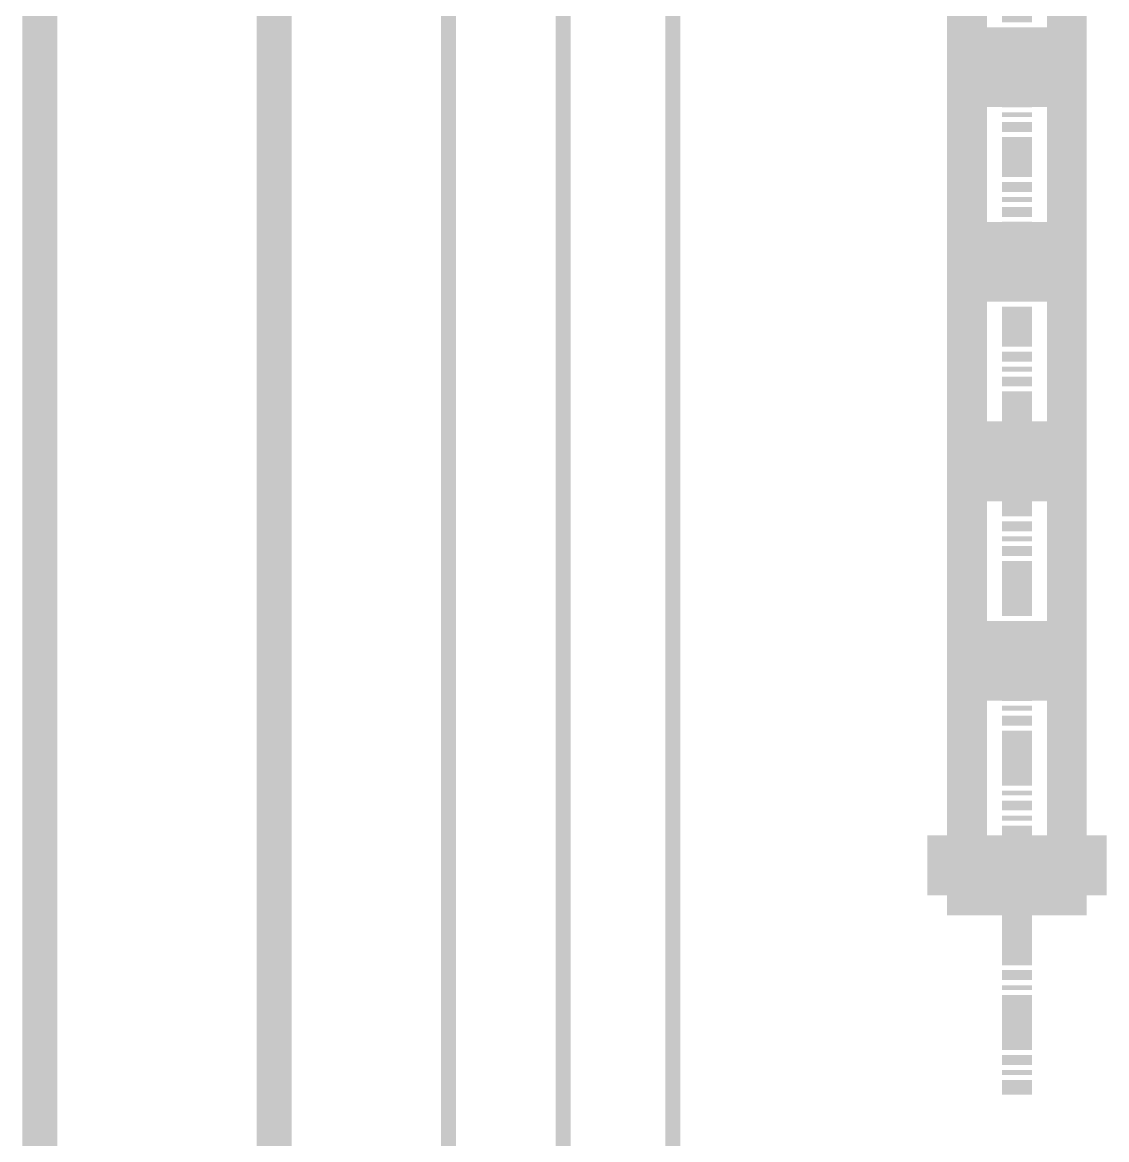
# Model space of a CAD drawing. Extents: x 0.4 to 11.4, y 0.4 to 16.2.
# Drawn here: x 2.0753 to 2.4378, y 8.1761 to 8.5495 of the extents above; entities that cross this region are included whole.
import ezdxf

# ---------------------------------------------------------------- set-up
doc = ezdxf.new("R2010")
doc.units = 0
doc.header["$MEASUREMENT"] = 0

msp = doc.modelspace()

# ---------------------------------------------------------------- linework, layer by layer
at = {"color": 0}
for points, const_width in [([(2.15944, 12.6895), (2.15944, 4.64947)], 0.01167), ([(2.08111, 12.6744), (2.08111, 4.63612)], 0.01167), ([(2.21778, 12.4078), (2.21778, 5.47775)], 0.005), ([(2.25612, 5.46446), (2.25612, 12.4094)], 0.005), ([(2.29275, 5.46446), (2.29275, 12.4094)], 0.005), ([(2.42443, 8.27111), (2.42443, 8.90608)], 0.01333), ([(2.39111, 8.27111), (2.39111, 8.62278)], 0.01333), ([(2.40776, 8.55279), (2.40776, 8.55111), (2.40776, 8.54943)], 0.01), ([(2.40776, 8.54779), (2.40776, 8.54611)], 0.01), ([(2.40776, 8.54443), (2.40776, 8.54275), (2.40776, 8.54113)], 0.01), ([(2.42443, 8.52778), (2.39111, 8.52778), (2.39111, 8.54113)], 0.01333), ([(2.42443, 8.54113), (2.39111, 8.54113)], 0.01333), ([(2.40776, 8.53944), (2.40776, 8.53776), (2.40776, 8.53614), (2.40776, 8.53444)], 0.01), ([(2.39111, 8.53444), (2.39279, 8.53444), (2.39442, 8.53444)], 0.01), ([(2.39611, 8.53444), (2.39779, 8.53444), (2.39947, 8.53444), (2.4011, 8.53444)], 0.01), ([(2.4011, 8.53444), (2.40278, 8.53444), (2.40446, 8.53444), (2.40608, 8.53444), (2.40776, 8.53444)], 0.01), ([(2.40776, 8.53444), (2.40776, 8.53276), (2.40776, 8.53108), (2.40776, 8.52946), (2.40776, 8.52778)], 0.01), ([(2.40776, 8.53444), (2.40944, 8.53444)], 0.01), ([(2.41114, 8.53444), (2.41276, 8.53444), (2.41444, 8.53444)], 0.01), ([(2.41612, 8.53444), (2.41775, 8.53444)], 0.01), ([(2.41943, 8.53444), (2.42111, 8.53444), (2.42279, 8.53444), (2.42443, 8.53444)], 0.01), ([(2.40776, 8.52778), (2.40776, 8.5261)], 0.01), ([(2.40776, 8.52447), (2.40776, 8.52279), (2.40776, 8.52111)], 0.01), ([(2.40776, 8.51942), (2.40776, 8.51779)], 0.01), ([(2.40776, 8.51611), (2.40776, 8.51443), (2.40776, 8.51281)], 0.01), ([(2.40776, 8.51113), (2.40776, 8.50944), (2.40776, 8.50776), (2.40776, 8.50612)], 0.01), ([(2.40776, 8.50612), (2.40776, 8.50444), (2.40776, 8.50276), (2.40776, 8.50108), (2.40776, 8.49946)], 0.01), ([(2.40776, 8.49946), (2.40776, 8.49778)], 0.01), ([(2.40776, 8.4961), (2.40776, 8.49447), (2.40776, 8.49278)], 0.01), ([(2.40776, 8.4911), (2.40776, 8.48942)], 0.01), ([(2.40776, 8.48779), (2.40776, 8.48611), (2.40776, 8.48443)], 0.01), ([(2.40776, 8.48281), (2.40776, 8.48112), (2.40776, 8.47944), (2.40776, 8.47775)], 0.01), ([(2.42443, 8.47613), (2.39111, 8.47613), (2.39111, 8.46278)], 0.01333), ([(2.40776, 8.47775), (2.40776, 8.47613), (2.40776, 8.47444), (2.40776, 8.47276), (2.40776, 8.47114)], 0.01), ([(2.39279, 8.46946), (2.39442, 8.46946), (2.39611, 8.46946)], 0.01), ([(2.39779, 8.46946), (2.39947, 8.46946), (2.4011, 8.46946), (2.40278, 8.46946)], 0.01), ([(2.40278, 8.46946), (2.40446, 8.46946), (2.40608, 8.46946), (2.40776, 8.46946), (2.40944, 8.46946)], 0.01), ([(2.40776, 8.47114), (2.40776, 8.46946)], 0.01), ([(2.40944, 8.46946), (2.41114, 8.46946)], 0.01), ([(2.41276, 8.46946), (2.41444, 8.46946), (2.41612, 8.46946)], 0.01), ([(2.41775, 8.46946), (2.41943, 8.46946)], 0.01), ([(2.42111, 8.46946), (2.42279, 8.46946), (2.42443, 8.46946)], 0.01), ([(2.40776, 8.46778), (2.40776, 8.4661), (2.40776, 8.46446)], 0.01), ([(2.42443, 8.46278), (2.39111, 8.46278)], 0.01333), ([(2.40776, 8.46278), (2.40776, 8.4611)], 0.01), ([(2.40776, 8.45942), (2.40776, 8.45779), (2.40776, 8.45611)], 0.01), ([(2.40776, 8.45443), (2.40776, 8.45281), (2.40776, 8.45111), (2.40776, 8.44943)], 0.01), ([(2.40776, 8.44943), (2.40776, 8.44775), (2.40776, 8.44612), (2.40776, 8.44444), (2.40776, 8.44276)], 0.01), ([(2.40776, 8.44276), (2.40776, 8.44114)], 0.01), ([(2.40776, 8.43946), (2.40776, 8.43778), (2.40776, 8.43608)], 0.01), ([(2.40776, 8.43446), (2.40776, 8.43278)], 0.01), ([(2.40776, 8.4311), (2.40776, 8.42947), (2.40776, 8.42779)], 0.01), ([(2.40776, 8.42611), (2.40776, 8.42443), (2.40776, 8.42279), (2.40776, 8.42111)], 0.01), ([(2.40776, 8.42111), (2.40776, 8.41943), (2.40776, 8.41775), (2.40776, 8.41613), (2.40776, 8.41444)], 0.01), ([(2.40776, 8.41444), (2.40776, 8.41276)], 0.01), ([(2.42443, 8.40944), (2.39111, 8.40944), (2.39111, 8.39611)], 0.01333), ([(2.40776, 8.41114), (2.40776, 8.40944), (2.40776, 8.40776)], 0.01), ([(2.40776, 8.40608), (2.40776, 8.40446)], 0.01), ([(2.39111, 8.40278), (2.39279, 8.40278), (2.39442, 8.40278), (2.39611, 8.40278), (2.39779, 8.40278)], 0.01), ([(2.39779, 8.40278), (2.39947, 8.40278)], 0.01), ([(2.4011, 8.40278), (2.40278, 8.40278)], 0.01), ([(2.40446, 8.40278), (2.40608, 8.40278), (2.40776, 8.40278)], 0.01), ([(2.40776, 8.40278), (2.40776, 8.4011), (2.40776, 8.39947)], 0.01), ([(2.40944, 8.40278), (2.41114, 8.40278), (2.41276, 8.40278), (2.41444, 8.40278)], 0.01), ([(2.41444, 8.40278), (2.41612, 8.40278), (2.41775, 8.40278), (2.41943, 8.40278), (2.42111, 8.40278)], 0.01), ([(2.42111, 8.40278), (2.42279, 8.40278)], 0.01), ([(2.42443, 8.39611), (2.39111, 8.39611)], 0.01333), ([(2.40776, 8.39779), (2.40776, 8.39611), (2.40776, 8.39442), (2.40776, 8.39279)], 0.01), ([(2.40776, 8.39279), (2.40776, 8.39111), (2.40776, 8.38943), (2.40776, 8.38781), (2.40776, 8.38613)], 0.01), ([(2.40776, 8.38613), (2.40776, 8.38444)], 0.01), ([(2.40776, 8.38276), (2.40776, 8.38112), (2.40776, 8.37944)], 0.01), ([(2.40776, 8.37776), (2.40776, 8.37608)], 0.01), ([(2.40776, 8.37446), (2.40776, 8.37278), (2.40776, 8.3711)], 0.01), ([(2.40776, 8.36947), (2.40776, 8.36778), (2.40776, 8.3661), (2.40776, 8.36442)], 0.01), ([(2.40776, 8.36442), (2.40776, 8.36279), (2.40776, 8.36111), (2.40776, 8.35943), (2.40776, 8.35781)], 0.01), ([(2.40776, 8.35781), (2.40776, 8.35612), (2.40776, 8.35444), (2.40776, 8.35275), (2.40776, 8.35113)], 0.01), ([(2.40776, 8.34944), (2.40776, 8.34776)], 0.01), ([(2.40776, 8.34614), (2.40776, 8.34446), (2.40776, 8.34278)], 0.01), ([(2.42443, 8.34278), (2.39111, 8.34278), (2.39111, 8.32943)], 0.01333), ([(2.40776, 8.3411), (2.40776, 8.33946), (2.40776, 8.33778), (2.40776, 8.3361)], 0.01), ([(2.39279, 8.3361), (2.39442, 8.3361)], 0.01), ([(2.39611, 8.3361), (2.39779, 8.3361), (2.39947, 8.3361)], 0.01), ([(2.4011, 8.3361), (2.40278, 8.3361), (2.40446, 8.3361), (2.40608, 8.3361)], 0.01), ([(2.40608, 8.3361), (2.40776, 8.3361), (2.40944, 8.3361), (2.41114, 8.3361), (2.41276, 8.3361)], 0.01), ([(2.40776, 8.3361), (2.40776, 8.33442), (2.40776, 8.33279), (2.40776, 8.33111), (2.40776, 8.32943)], 0.01), ([(2.41276, 8.3361), (2.41444, 8.3361)], 0.01), ([(2.41612, 8.3361), (2.41775, 8.3361), (2.41943, 8.3361)], 0.01), ([(2.42111, 8.3361), (2.42279, 8.3361)], 0.01), ([(2.42443, 8.32943), (2.39111, 8.32943)], 0.01333), ([(2.40776, 8.32943), (2.40776, 8.32781), (2.40776, 8.32611), (2.40776, 8.32443), (2.40776, 8.32275)], 0.01), ([(2.40776, 8.32112), (2.40776, 8.31944)], 0.01), ([(2.40776, 8.31776), (2.40776, 8.31614), (2.40776, 8.31446)], 0.01), ([(2.40776, 8.31278), (2.40776, 8.31108), (2.40776, 8.30946), (2.40776, 8.30778)], 0.01), ([(2.40776, 8.30778), (2.40776, 8.3061), (2.40776, 8.30447), (2.40776, 8.30279), (2.40776, 8.30111)], 0.01), ([(2.40776, 8.30111), (2.40776, 8.29943), (2.40776, 8.29779), (2.40776, 8.29611), (2.40776, 8.29443)], 0.01), ([(2.40776, 8.29275), (2.40776, 8.29113)], 0.01), ([(2.40776, 8.28944), (2.40776, 8.28776), (2.40776, 8.28614)], 0.01), ([(2.40776, 8.28444), (2.40776, 8.28276)], 0.01), ([(2.40776, 8.28108), (2.40776, 8.27946), (2.40776, 8.27778), (2.40776, 8.2761)], 0.01), ([(2.40776, 8.2761), (2.40776, 8.27447), (2.40776, 8.27279), (2.40776, 8.27111), (2.40776, 8.26942)], 0.01), ([(2.38444, 8.25776), (2.38444, 8.27111), (2.4311, 8.27111), (2.4311, 8.25776)], 0.01333), ([(2.40776, 8.26942), (2.40776, 8.26779), (2.40776, 8.26611)], 0.01), ([(2.40776, 8.26443), (2.40776, 8.26281)], 0.01), ([(2.40776, 8.26113), (2.40776, 8.25944), (2.40776, 8.25776)], 0.01), ([(2.38444, 8.25776), (2.4311, 8.25776)], 0.01333), ([(2.40776, 8.25612), (2.40776, 8.25444)], 0.01), ([(2.40776, 8.25276), (2.40776, 8.25108), (2.40776, 8.24946), (2.40776, 8.24778)], 0.01), ([(2.40776, 8.24778), (2.40776, 8.2461), (2.40776, 8.24447), (2.40776, 8.24278), (2.40776, 8.2411)], 0.01), ([(2.40776, 8.2411), (2.40776, 8.23942), (2.40776, 8.23779), (2.40776, 8.23611), (2.40776, 8.23443)], 0.01), ([(2.40776, 8.23281), (2.40776, 8.23112), (2.40776, 8.22944)], 0.01), ([(2.40776, 8.22775), (2.40776, 8.22613)], 0.01), ([(2.40776, 8.22444), (2.40776, 8.22276), (2.40776, 8.22114), (2.40776, 8.21946)], 0.01), ([(2.40776, 8.21946), (2.40776, 8.21778), (2.40776, 8.2161), (2.40776, 8.21446), (2.40776, 8.21278)], 0.01), ([(2.40776, 8.21278), (2.40776, 8.2111), (2.40776, 8.20942), (2.40776, 8.20779), (2.40776, 8.20611)], 0.01), ([(2.40776, 8.20443), (2.40776, 8.20281), (2.40776, 8.20111)], 0.01), ([(2.40776, 8.19943), (2.40776, 8.19775)], 0.01), ([(2.40776, 8.19612), (2.40776, 8.19444), (2.40776, 8.19276), (2.40776, 8.19114)], 0.01)]:
    msp.add_lwpolyline(points, dxfattribs=dict(at, const_width=const_width))
for points, const_width in [([(2.41444, 8.53526), (2.41444, 8.53674), (2.4101, 8.54113), (2.40864, 8.54113), (2.40717, 8.54113), (2.40278, 8.53674), (2.40278, 8.53526), (2.40278, 8.53386), (2.40717, 8.52946), (2.40864, 8.52946), (2.4101, 8.52946), (2.41444, 8.53386), (2.41444, 8.53526)], 0.005), ([(2.39111, 8.53444), (2.39111, 8.53444)], 0.01), ([(2.4011, 8.53444), (2.4011, 8.53444)], 0.01), ([(2.40776, 8.53444), (2.40776, 8.53444)], 0.01), ([(2.40776, 8.53444), (2.40776, 8.53444)], 0.01), ([(2.40776, 8.52778), (2.40776, 8.52778)], 0.01), ([(2.40776, 8.50612), (2.40776, 8.50612)], 0.01), ([(2.40776, 8.49946), (2.40776, 8.49946)], 0.01), ([(2.40776, 8.47775), (2.40776, 8.47775)], 0.01), ([(2.41444, 8.47026), (2.41444, 8.47174), (2.4101, 8.47613), (2.40864, 8.47613), (2.40717, 8.47613), (2.40278, 8.47174), (2.40278, 8.47026), (2.40278, 8.46886), (2.40717, 8.46446), (2.40864, 8.46446), (2.4101, 8.46446), (2.41444, 8.46886), (2.41444, 8.47026)], 0.005), ([(2.39111, 8.46946), (2.39111, 8.46946)], 0.01), ([(2.39279, 8.46946), (2.39279, 8.46946)], 0.01), ([(2.40278, 8.46946), (2.40278, 8.46946)], 0.01), ([(2.40776, 8.47114), (2.40776, 8.47114)], 0.01), ([(2.40944, 8.46946), (2.40944, 8.46946)], 0.01), ([(2.40776, 8.44943), (2.40776, 8.44943)], 0.01), ([(2.40776, 8.44276), (2.40776, 8.44276)], 0.01), ([(2.40776, 8.42111), (2.40776, 8.42111)], 0.01), ([(2.40776, 8.41444), (2.40776, 8.41444)], 0.01), ([(2.41444, 8.4036), (2.41444, 8.40506), (2.4101, 8.40944), (2.40864, 8.40944), (2.40717, 8.40944), (2.40278, 8.40506), (2.40278, 8.4036), (2.40278, 8.40218), (2.40717, 8.39779), (2.40864, 8.39779), (2.4101, 8.39779), (2.41444, 8.40218), (2.41444, 8.4036)], 0.005), ([(2.39111, 8.40278), (2.39111, 8.40278)], 0.01), ([(2.39779, 8.40278), (2.39779, 8.40278)], 0.01), ([(2.41444, 8.40278), (2.41444, 8.40278)], 0.01), ([(2.42111, 8.40278), (2.42111, 8.40278)], 0.01), ([(2.42443, 8.40278), (2.42443, 8.40278)], 0.01), ([(2.40776, 8.39279), (2.40776, 8.39279)], 0.01), ([(2.40776, 8.38613), (2.40776, 8.38613)], 0.01), ([(2.40776, 8.36442), (2.40776, 8.36442)], 0.01), ([(2.40776, 8.35781), (2.40776, 8.35781)], 0.01), ([(2.40776, 8.35113), (2.40776, 8.35113)], 0.01), ([(2.40776, 8.34944), (2.40776, 8.34944)], 0.01), ([(2.41444, 8.33697), (2.41444, 8.33843), (2.4101, 8.34278), (2.40864, 8.34278), (2.40717, 8.34278), (2.40278, 8.33843), (2.40278, 8.33697), (2.40278, 8.3355), (2.40717, 8.33111), (2.40864, 8.33111), (2.4101, 8.33111), (2.41444, 8.3355), (2.41444, 8.33697)], 0.005), ([(2.39111, 8.3361), (2.39111, 8.3361)], 0.01), ([(2.39279, 8.3361), (2.39279, 8.3361)], 0.01), ([(2.40608, 8.3361), (2.40608, 8.3361)], 0.01), ([(2.40776, 8.3361), (2.40776, 8.3361)], 0.01), ([(2.41276, 8.3361), (2.41276, 8.3361)], 0.01), ([(2.42443, 8.3361), (2.42443, 8.3361)], 0.01), ([(2.40776, 8.32943), (2.40776, 8.32943)], 0.01), ([(2.40776, 8.32275), (2.40776, 8.32275)], 0.01), ([(2.40776, 8.32112), (2.40776, 8.32112)], 0.01), ([(2.40776, 8.30778), (2.40776, 8.30778)], 0.01), ([(2.40776, 8.30111), (2.40776, 8.30111)], 0.01), ([(2.40776, 8.29443), (2.40776, 8.29443)], 0.01), ([(2.40776, 8.29275), (2.40776, 8.29275)], 0.01), ([(2.40776, 8.2761), (2.40776, 8.2761)], 0.01), ([(2.40776, 8.26942), (2.40776, 8.26942)], 0.01), ([(2.40776, 8.24778), (2.40776, 8.24778)], 0.01), ([(2.40776, 8.2411), (2.40776, 8.2411)], 0.01), ([(2.40776, 8.23443), (2.40776, 8.23443)], 0.01), ([(2.40776, 8.23281), (2.40776, 8.23281)], 0.01), ([(2.40776, 8.21946), (2.40776, 8.21946)], 0.01), ([(2.40776, 8.21278), (2.40776, 8.21278)], 0.01), ([(2.40776, 8.20611), (2.40776, 8.20611)], 0.01), ([(2.40776, 8.20443), (2.40776, 8.20443)], 0.01)]:
    msp.add_lwpolyline(points, close=True, dxfattribs=dict(at, const_width=const_width))

doc.saveas('drawing.dxf')
